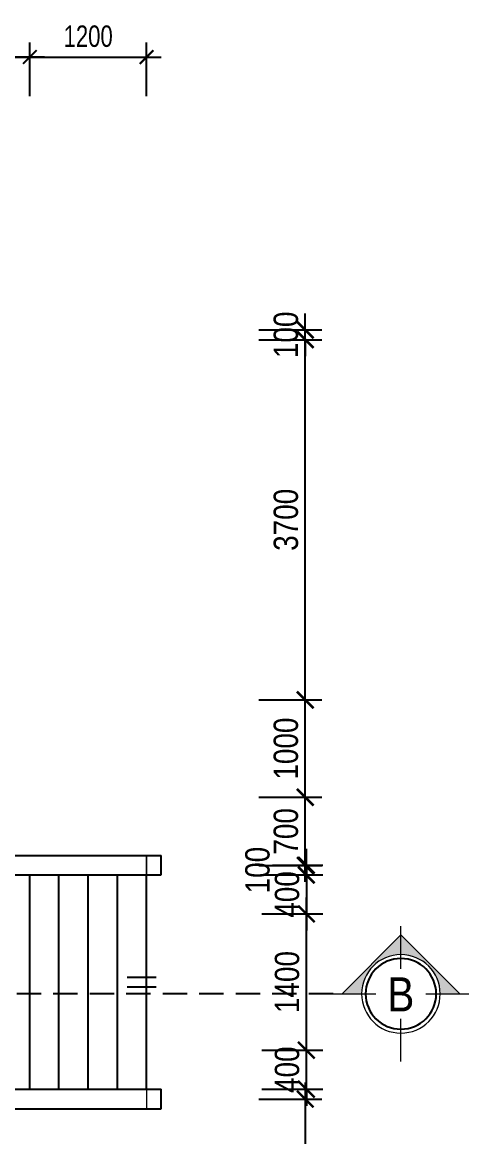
# Model space of a CAD drawing. Header units: millimetres. Extents: x -100655 to 42859, y -1392335 to 17856.
# Drawn here: x 38273 to 42859, y 5013 to 16460 of the extents above; entities that cross this region are included whole.
import ezdxf
from ezdxf.enums import TextEntityAlignment as Align

# ---------------------------------------------------------------- set-up
doc = ezdxf.new("R2010")
doc.units = ezdxf.units.MM
doc.header["$MEASUREMENT"] = 0
doc.linetypes.add('HIDDEN', pattern=[0.375, 0.25, -0.125])
for name, color, linetype, lineweight in [('8', 9, 'Continuous', 13), ('kata_dim', 7, 'Continuous', 15), ('NET THAY', 7, 'Continuous', 20), ('Text', 3, 'Continuous', 0)]:
    doc.layers.add(name, color=color, linetype=linetype, lineweight=lineweight)
for name, color, linetype in [('CAUTHANG', 3, 'Continuous'), ('CUA-SO', 8, 'Continuous'), ('DIM', 7, 'Continuous'), ('NET-THAY', 7, 'Continuous'), ('NET03', 2, 'Continuous')]:
    doc.layers.add(name, color=color, linetype=linetype)
doc.styles.add('AVO', font='arial.ttf')
doc.styles.add('HELVECONDENSE', font='')
doc.styles.add('STYLE2', font='')
doc.styles.add('VNI-Helve-Condense', font='', dxfattribs={"width": 0.9, "height": 220})
doc.styles.get('HELVECONDENSE').set_extended_font_data('VNI-Helve-Condense')
doc.styles.get('STYLE2').set_extended_font_data('VNI-Helve-Condense')
doc.styles.get('VNI-Helve-Condense').set_extended_font_data('VNI-Helve-Condense')
doc.dimstyles.new('Copy of D100', dxfattribs={"dimscale": 0, "dimtxt": 220, "dimasz": 140, "dimexe": 150, "dimexo": 0, "dimgap": 100, "dimtad": 1, "dimdec": 0, "dimzin": 0, "dimdsep": 46, "dimtxsty": 'VNI-Helve-Condense', "dimblk": 'ARCHTICK', "dimcen": 0.09, "dimdle": 150, "dimclrd": 35, "dimclre": 35, "dimclrt": 2, "dimadec": 0, "dimazin": 0, "dimtfac": 1, "dimtdec": 0, "dimtix": 1, "dimtmove": 2, "dimatfit": 3, "dimldrblk": 'ARCHTICK', "dimfxl": 1, "dimtolj": 1, "dimtzin": 0, "dimarcsym": 1})
doc.dimstyles.new('TL 1-100', dxfattribs={"dimscale": 0, "dimtxt": 250, "dimasz": 170, "dimexe": 170, "dimexo": 6.25, "dimgap": 70, "dimtad": 1, "dimdec": 0, "dimzin": 0, "dimdsep": 46, "dimtxsty": 'STYLE2', "dimblk": 'ARCHTICK', "dimcen": 0.09, "dimdle": 170, "dimclrd": 252, "dimclre": 252, "dimclrt": 7, "dimadec": 0, "dimazin": 0, "dimtfac": 1, "dimtdec": 0, "dimtix": 1, "dimtmove": 2, "dimatfit": 3, "dimfxl": 1, "dimtolj": 1, "dimtzin": 0, "dimarcsym": 0})

# ---------------------------------------------------------------- blocks, each defined once
blk = doc.blocks.new('dau cat 2')
h = blk.add_hatch(color=256)
h.paths.add_polyline_path([(0, 200), (0, 300), (-300, 0), (-200, 0, -0.414214)])
h.paths.add_polyline_path([(200, 0), (300, 0), (0, 300), (0, 200, -0.414214)])
blk.add_circle((0, 0), 180)
at = {"layer": '8'}
for p, q in [((0, 127.3), (0, 345.5)), ((0, 300), (-300, 0)), ((0, 300), (300, 0)), ((-127.3, 0), (-345.5, 0)), ((345.5, 0), (127.3, 0)), ((0, -345.5), (0, -127.3))]:
    blk.add_line(p, q, dxfattribs=at)
blk.add_circle((0, 0), 200, dxfattribs=at)
at = {"layer": 'Text', "style": 'HELVECONDENSE'}
blk.add_attdef('A', text='', height=232.7, dxfattribs=at).set_placement((0, 0), align=Align.MIDDLE)
blk = doc.blocks.new('_ArchTick')
at = {"color": 0, "linetype": 'ByBlock', "const_width": 0.15}
blk.add_lwpolyline([(-0.5, -0.5), (0.5, 0.5)], dxfattribs=at)
blk = doc.blocks.new('*D90')
at = {"layer": 'DEFPOINTS', "color": 0, "ltscale": 2, "transparency": 16777216}
for p in [(40729, 7302), (41191, 7302), (40729, 5902)]:
    blk.add_point(p, dxfattribs=at)
at = {"layer": 'DIM', "color": 252, "lineweight": -2, "ltscale": 2, "transparency": 16777216}
for p, q in [((41191, 5732), (41191, 7472)), ((40735, 7302), (41361, 7302)), ((40735, 5902), (41361, 5902))]:
    blk.add_line(p, q, dxfattribs=at)
at = {"layer": 'DIM', "color": 252, "lineweight": -2, "ltscale": 2, "transparency": 16777216, "xscale": 170, "yscale": 170, "zscale": 170}
for p, rotation in [((41191, 7302), 90), ((41191, 5902), 270)]:
    blk.add_blockref('_ArchTick', p, dxfattribs=dict(at, rotation=rotation))
at = {"layer": 'DIM', "color": 7, "ltscale": 2, "transparency": 16777216, "insert": (40994, 6602), "char_height": 250, "attachment_point": 5, "rotation": 90, "style": 'STYLE2'}
blk.add_mtext('\\A1;1400', dxfattribs=at)
blk = doc.blocks.new('*D91')
at = {"layer": 'DEFPOINTS', "color": 0, "ltscale": 2, "transparency": 16777216}
for p in [(40729, 5902), (41191, 5902), (40729, 5502)]:
    blk.add_point(p, dxfattribs=at)
at = {"layer": 'DIM', "color": 252, "lineweight": -2, "ltscale": 2, "transparency": 16777216}
for p, q in [((41191, 5902), (41191, 6072)), ((40735, 5902), (41361, 5902)), ((41191, 5502), (41191, 5902)), ((40735, 5502), (41361, 5502)), ((41191, 5502), (41191, 5332))]:
    blk.add_line(p, q, dxfattribs=at)
at = {"layer": 'DIM', "color": 252, "lineweight": -2, "ltscale": 2, "transparency": 16777216, "xscale": 170, "yscale": 170, "zscale": 170}
for p, rotation in [((41191, 5902), 270), ((41191, 5502), 90)]:
    blk.add_blockref('_ArchTick', p, dxfattribs=dict(at, rotation=rotation))
at = {"layer": 'DIM', "color": 7, "ltscale": 2, "transparency": 16777216, "insert": (40994, 5702), "char_height": 250, "attachment_point": 5, "rotation": 90, "style": 'STYLE2'}
blk.add_mtext('\\A1;400', dxfattribs=at)
blk = doc.blocks.new('*D92')
at = {"layer": 'DEFPOINTS', "color": 0, "ltscale": 2, "transparency": 16777216}
for p in [(40729, 7702), (40729, 7302), (41191, 7302)]:
    blk.add_point(p, dxfattribs=at)
at = {"layer": 'DIM', "color": 252, "lineweight": -2, "ltscale": 2, "transparency": 16777216}
for p, q in [((41191, 7702), (41191, 7872)), ((40735, 7702), (41361, 7702)), ((41191, 7702), (41191, 7302)), ((40735, 7302), (41361, 7302)), ((41191, 7302), (41191, 7132))]:
    blk.add_line(p, q, dxfattribs=at)
at = {"layer": 'DIM', "color": 252, "lineweight": -2, "ltscale": 2, "transparency": 16777216, "xscale": 170, "yscale": 170, "zscale": 170}
for p, rotation in [((41191, 7702), 270), ((41191, 7302), 90)]:
    blk.add_blockref('_ArchTick', p, dxfattribs=dict(at, rotation=rotation))
at = {"layer": 'DIM', "color": 7, "ltscale": 2, "transparency": 16777216, "insert": (40994, 7502), "char_height": 250, "attachment_point": 5, "rotation": 90, "style": 'STYLE2'}
blk.add_mtext('\\A1;400', dxfattribs=at)
blk = doc.blocks.new('*D97')
at = {"layer": 'DEFPOINTS', "color": 0, "ltscale": 2, "transparency": 16777216}
for p in [(40839, 7802), (40729, 7702), (41191, 7702)]:
    blk.add_point(p, dxfattribs=at)
at = {"layer": 'DIM', "color": 252, "lineweight": -2, "ltscale": 2, "transparency": 16777216}
for p, q in [((41191, 7802), (41191, 7972)), ((40845, 7802), (41361, 7802)), ((41191, 7802), (41191, 7702)), ((40735, 7702), (41361, 7702)), ((41191, 7702), (41191, 7532))]:
    blk.add_line(p, q, dxfattribs=at)
at = {"layer": 'DIM', "color": 252, "lineweight": -2, "ltscale": 2, "transparency": 16777216, "xscale": 170, "yscale": 170, "zscale": 170}
for p, rotation in [((41191, 7802), 270), ((41191, 7702), 90)]:
    blk.add_blockref('_ArchTick', p, dxfattribs=dict(at, rotation=rotation))
at = {"layer": 'DIM', "color": 7, "ltscale": 2, "transparency": 16777216, "insert": (40690, 7752), "char_height": 250, "attachment_point": 5, "rotation": 90, "style": 'STYLE2'}
blk.add_mtext('\\A1;100', dxfattribs=at)
blk = doc.blocks.new('*D123')
at = {"layer": 'DEFPOINTS', "color": 0, "ltscale": 2, "transparency": 16777216}
for p in [(40697, 5400), (40697, 3500), (41180, 3500)]:
    blk.add_point(p, dxfattribs=at)
at = {"layer": 'DIM', "color": 252, "lineweight": -2, "ltscale": 2, "transparency": 16777216}
for p, q in [((41180, 5570), (41180, 3330)), ((40703, 5400), (41350, 5400)), ((40703, 3500), (41350, 3500))]:
    blk.add_line(p, q, dxfattribs=at)
at = {"layer": 'DIM', "color": 252, "lineweight": -2, "ltscale": 2, "transparency": 16777216, "xscale": 170, "yscale": 170, "zscale": 170}
for p, rotation in [((41180, 5400), 90), ((41180, 3500), 270)]:
    blk.add_blockref('_ArchTick', p, dxfattribs=dict(at, rotation=rotation))
at = {"layer": 'DIM', "color": 7, "ltscale": 2, "transparency": 16777216, "insert": (40982, 4450), "char_height": 250, "attachment_point": 5, "rotation": 90, "style": 'STYLE2'}
blk.add_mtext('\\A1;1900', dxfattribs=at)
blk = doc.blocks.new('*D124')
at = {"layer": 'DEFPOINTS', "color": 0, "ltscale": 2, "transparency": 16777216}
for p in [(40697, 13300), (41180, 13300), (40697, 13200)]:
    blk.add_point(p, dxfattribs=at)
at = {"layer": 'DIM', "color": 252, "lineweight": -2, "ltscale": 2, "transparency": 16777216}
for p, q in [((41180, 13300), (41180, 13470)), ((40703, 13300), (41350, 13300)), ((41180, 13200), (41180, 13300)), ((40703, 13200), (41350, 13200)), ((41180, 13200), (41180, 13030))]:
    blk.add_line(p, q, dxfattribs=at)
at = {"layer": 'DIM', "color": 252, "lineweight": -2, "ltscale": 2, "transparency": 16777216, "xscale": 170, "yscale": 170, "zscale": 170}
for p, rotation in [((41180, 13300), 270), ((41180, 13200), 90)]:
    blk.add_blockref('_ArchTick', p, dxfattribs=dict(at, rotation=rotation))
at = {"layer": 'DIM', "color": 7, "ltscale": 2, "transparency": 16777216, "insert": (40982, 13250), "char_height": 250, "attachment_point": 5, "rotation": 90, "style": 'STYLE2'}
blk.add_mtext('\\A1;100', dxfattribs=at)
blk = doc.blocks.new('*D125')
at = {"layer": 'DEFPOINTS', "color": 0, "ltscale": 2, "transparency": 16777216}
for p in [(40697, 13200), (41180, 13200), (40697, 9500)]:
    blk.add_point(p, dxfattribs=at)
at = {"layer": 'DIM', "color": 252, "lineweight": -2, "ltscale": 2, "transparency": 16777216}
for p, q in [((41180, 9330), (41180, 13370)), ((40703, 13200), (41350, 13200)), ((40703, 9500), (41350, 9500))]:
    blk.add_line(p, q, dxfattribs=at)
at = {"layer": 'DIM', "color": 252, "lineweight": -2, "ltscale": 2, "transparency": 16777216, "xscale": 170, "yscale": 170, "zscale": 170}
for p, rotation in [((41180, 13200), 90), ((41180, 9500), 270)]:
    blk.add_blockref('_ArchTick', p, dxfattribs=dict(at, rotation=rotation))
at = {"layer": 'DIM', "color": 7, "ltscale": 2, "transparency": 16777216, "insert": (40982, 11350), "char_height": 250, "attachment_point": 5, "rotation": 90, "style": 'STYLE2'}
blk.add_mtext('\\A1;3700', dxfattribs=at)
blk = doc.blocks.new('*D126')
at = {"layer": 'DEFPOINTS', "color": 0, "ltscale": 2, "transparency": 16777216}
for p in [(40697, 9500), (41180, 9500), (40697, 8500)]:
    blk.add_point(p, dxfattribs=at)
at = {"layer": 'DIM', "color": 252, "lineweight": -2, "ltscale": 2, "transparency": 16777216}
for p, q in [((41180, 8330), (41180, 9670)), ((40703, 9500), (41350, 9500)), ((40703, 8500), (41350, 8500))]:
    blk.add_line(p, q, dxfattribs=at)
at = {"layer": 'DIM', "color": 252, "lineweight": -2, "ltscale": 2, "transparency": 16777216, "xscale": 170, "yscale": 170, "zscale": 170}
for p, rotation in [((41180, 9500), 90), ((41180, 8500), 270)]:
    blk.add_blockref('_ArchTick', p, dxfattribs=dict(at, rotation=rotation))
at = {"layer": 'DIM', "color": 7, "ltscale": 2, "transparency": 16777216, "insert": (40982, 9000), "char_height": 250, "attachment_point": 5, "rotation": 90, "style": 'STYLE2'}
blk.add_mtext('\\A1;1000', dxfattribs=at)
blk = doc.blocks.new('*D127')
at = {"layer": 'DEFPOINTS', "color": 0, "ltscale": 2, "transparency": 16777216}
for p in [(40697, 8500), (41180, 8500), (40697, 7800)]:
    blk.add_point(p, dxfattribs=at)
at = {"layer": 'DIM', "color": 252, "lineweight": -2, "ltscale": 2, "transparency": 16777216}
for p, q in [((41180, 7630), (41180, 8670)), ((40703, 8500), (41350, 8500)), ((40703, 7800), (41350, 7800))]:
    blk.add_line(p, q, dxfattribs=at)
at = {"layer": 'DIM', "color": 252, "lineweight": -2, "ltscale": 2, "transparency": 16777216, "xscale": 170, "yscale": 170, "zscale": 170}
for p, rotation in [((41180, 8500), 90), ((41180, 7800), 270)]:
    blk.add_blockref('_ArchTick', p, dxfattribs=dict(at, rotation=rotation))
at = {"layer": 'DIM', "color": 7, "ltscale": 2, "transparency": 16777216, "insert": (40982, 8150), "char_height": 250, "attachment_point": 5, "rotation": 90, "style": 'STYLE2'}
blk.add_mtext('\\A1;700', dxfattribs=at)
blk = doc.blocks.new('*D128')
at = {"layer": 'DEFPOINTS', "color": 0, "ltscale": 200, "transparency": 16777216}
for p in [(39550, 16103), (38350, 15432), (39550, 15432)]:
    blk.add_point(p, dxfattribs=at)
at = {"layer": 'kata_dim', "color": 35, "lineweight": -2, "ltscale": 200, "transparency": 16777216}
for p, q in [((38350, 15703), (38350, 16253)), ((39550, 15703), (39550, 16253)), ((38200, 16103), (39700, 16103))]:
    blk.add_line(p, q, dxfattribs=at)
at = {"layer": 'kata_dim', "color": 35, "lineweight": -2, "ltscale": 200, "transparency": 16777216, "xscale": 140, "yscale": 140, "zscale": 140, "rotation": 180}
blk.add_blockref('_ArchTick', (38350, 16103), dxfattribs=at)
at = {"layer": 'kata_dim', "color": 35, "lineweight": -2, "ltscale": 200, "transparency": 16777216, "xscale": 140, "yscale": 140, "zscale": 140}
blk.add_blockref('_ArchTick', (39550, 16103), dxfattribs=at)
at = {"layer": 'kata_dim', "color": 2, "ltscale": 200, "transparency": 16777216, "insert": (38950, 16316), "char_height": 220, "attachment_point": 5, "style": 'VNI-Helve-Condense'}
blk.add_mtext('\\A1;1200', dxfattribs=at)
blk = doc.blocks.new('*D129')
at = {"layer": 'DEFPOINTS', "color": 0, "ltscale": 200, "transparency": 16777216}
for p in [(37150, 16103), (37150, 15432), (38350, 15432)]:
    blk.add_point(p, dxfattribs=at)
at = {"layer": 'kata_dim', "color": 35, "lineweight": -2, "ltscale": 200, "transparency": 16777216}
for p, q in [((37150, 15703), (37150, 16253)), ((38350, 15703), (38350, 16253)), ((38500, 16103), (37000, 16103))]:
    blk.add_line(p, q, dxfattribs=at)
at = {"layer": 'kata_dim', "color": 35, "lineweight": -2, "ltscale": 200, "transparency": 16777216, "xscale": 140, "yscale": 140, "zscale": 140, "rotation": 180}
blk.add_blockref('_ArchTick', (37150, 16103), dxfattribs=at)
at = {"layer": 'kata_dim', "color": 35, "lineweight": -2, "ltscale": 200, "transparency": 16777216, "xscale": 140, "yscale": 140, "zscale": 140}
blk.add_blockref('_ArchTick', (38350, 16103), dxfattribs=at)
at = {"layer": 'kata_dim', "color": 2, "ltscale": 200, "transparency": 16777216, "insert": (37750, 16316), "char_height": 220, "attachment_point": 5, "style": 'VNI-Helve-Condense'}
blk.add_mtext('\\A1;1200', dxfattribs=at)

msp = doc.modelspace()

# ---------------------------------------------------------------- linework, layer by layer
at = {"layer": 'CAUTHANG'}
msp.add_lwpolyline([(39550, 6600, 0, 0, 0), (38650, 6600, 100, 0, 0), (38350, 6600, 0, 0, 0)], format="xyseb", dxfattribs=at)
for points in [[(39650, 6650), (39350, 6650)], [(39650, 6550), (39350, 6550)]]:
    msp.add_lwpolyline(points, dxfattribs=at)
at = {"layer": 'CUA-SO', "linetype": 'ByBlock'}
for p, q in [((37550, 7902.6), (39700, 7902.6)), ((39700, 7702.6), (39700, 7902.6)), ((37550, 7702.6), (39700, 7702.6)), ((38350, 5500.9), (38350, 7702.6)), ((38650, 5500.9), (38650, 7702.6)), ((38950, 5500.9), (38950, 7702.6)), ((39250, 5500.9), (39250, 7702.6)), ((39550, 5500.9), (39550, 7702.6)), ((37550, 5500.9), (39700, 5500.9)), ((39700, 5300.9), (39700, 5500.9)), ((37550, 5300.9), (39700, 5300.9))]:
    msp.add_line(p, q, dxfattribs=at)
at = {"layer": 'NET THAY'}
for p, q in [((39550, 7900), (39550, 5300)), ((38650, 7700), (38650, 5500)), ((38950, 7700), (38950, 5500)), ((39250, 7700), (39250, 5500)), ((37250, 5300), (39550, 5300))]:
    msp.add_line(p, q, dxfattribs=at)
for points in [[(39550, 7900), (37250, 7900), (37250, 7700), (39550, 7700)], [(39550, 5300), (37250, 5300), (37250, 5500), (39550, 5500)]]:
    msp.add_lwpolyline(points, close=True, dxfattribs=at)
at = {"layer": 'NET03', "linetype": 'HIDDEN', "ltscale": 1000}
msp.add_line((41466, 6480.8), (-4271, 6480.8), dxfattribs=at)

# ---------------------------------------------------------------- block references
at = {"ltscale": 300, "xscale": -2.015999991446733, "yscale": 2.016000004485249, "zscale": 2.015999991446733}
msp.add_blockref('dau cat 2', (42162.4, 6480.8), dxfattribs=at)

# ---------------------------------------------------------------- texts
at = {"layer": 'NET-THAY', "ltscale": 10, "style": 'AVO', "width": 0.85}
msp.add_text('B', height=350, dxfattribs=at).set_placement((42161.5, 6475.4), align=Align.MIDDLE_CENTER)

# ---------------------------------------------------------------- dimensions: what is measured, and where the dimension line sits
at = {"layer": 'DIM', "ltscale": 2}
for base, p1, p2, angle, picture, middle in [((41179.9, 13300), (40697.2, 13200), (40697.2, 13300), 90, '*D124', (40982.2, 13250)), ((41179.9, 13200), (40697.2, 9500), (40697.2, 13200), 90, '*D125', (40982.2, 11350)), ((41179.9, 9500), (40697.2, 8500), (40697.2, 9500), 90, '*D126', (40982.2, 9000)), ((41179.9, 8500), (40697.2, 7800), (40697.2, 8500), 90, '*D127', (40982.2, 8150)), ((41191.2, 7301.7), (40729.2, 7701.7), (40729.2, 7301.7), 90, '*D92', (40993.5, 7501.7)), ((41191.2, 7301.7), (40729.2, 5901.7), (40729.2, 7301.7), 270, '*D90', (40993.5, 6601.7)), ((41191.2, 5901.7), (40729.2, 5501.7), (40729.2, 5901.7), 270, '*D91', (40993.5, 5701.7)), ((41179.9, 3500), (40697.2, 5400), (40697.2, 3500), 90, '*D123', (40982.2, 4450))]:
    dim = msp.add_linear_dim(base=base, p1=p1, p2=p2, angle=angle, dimstyle='TL 1-100', override={"dimscale": 1}, dxfattribs=at)
    dim.commit()
    dim.dimension.update_dxf_attribs({"geometry": picture, "text_midpoint": middle})
dim = msp.add_linear_dim(base=(41191.2, 7701.7), p1=(40838.7, 7801.7), p2=(40729.2, 7701.7), angle=90, dimstyle='TL 1-100', override={"dimscale": 1}, dxfattribs=at)
dim.commit()
dim.dimension.update_dxf_attribs({"geometry": '*D97', "text_midpoint": (40690.2, 7751.7), "dimtype": 160})
at = {"layer": 'kata_dim', "ltscale": 200}
for base, p2, picture, middle in [((37150, 16103.5), (37150, 15432.5), '*D129', (37750, 16315.8)), ((39550, 16103.5), (39550, 15432.5), '*D128', (38950, 16315.8))]:
    dim = msp.add_linear_dim(base=base, p1=(38350, 15432.5), p2=p2, angle=180, dimstyle='Copy of D100', override={"dimscale": 1, "dimfxl": 400, "dimfxlon": 1}, dxfattribs=at)
    dim.commit()
    dim.dimension.update_dxf_attribs({"geometry": picture, "text_midpoint": middle})

doc.saveas('drawing.dxf')
